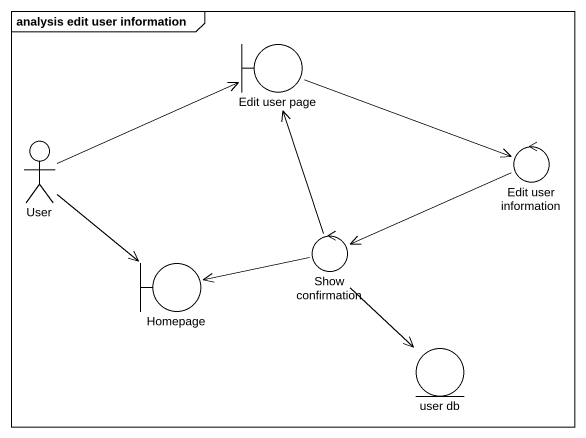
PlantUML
@startuml
mainframe analysis edit user information
boundary "Edit user page" as Edit_user_page
actor User
control "Edit user information" as Edit_user_information
boundary Homepage
control "Show confirmation" as Show_confirmation
entity "user db" as user_db
Edit_user_page -right-> Edit_user_information
User -right-> Edit_user_page
User --> Homepage
Edit_user_information -left-> Show_confirmation
Show_confirmation -up-> Edit_user_page
Show_confirmation -left-> Homepage
Show_confirmation --> user_db
@enduml
